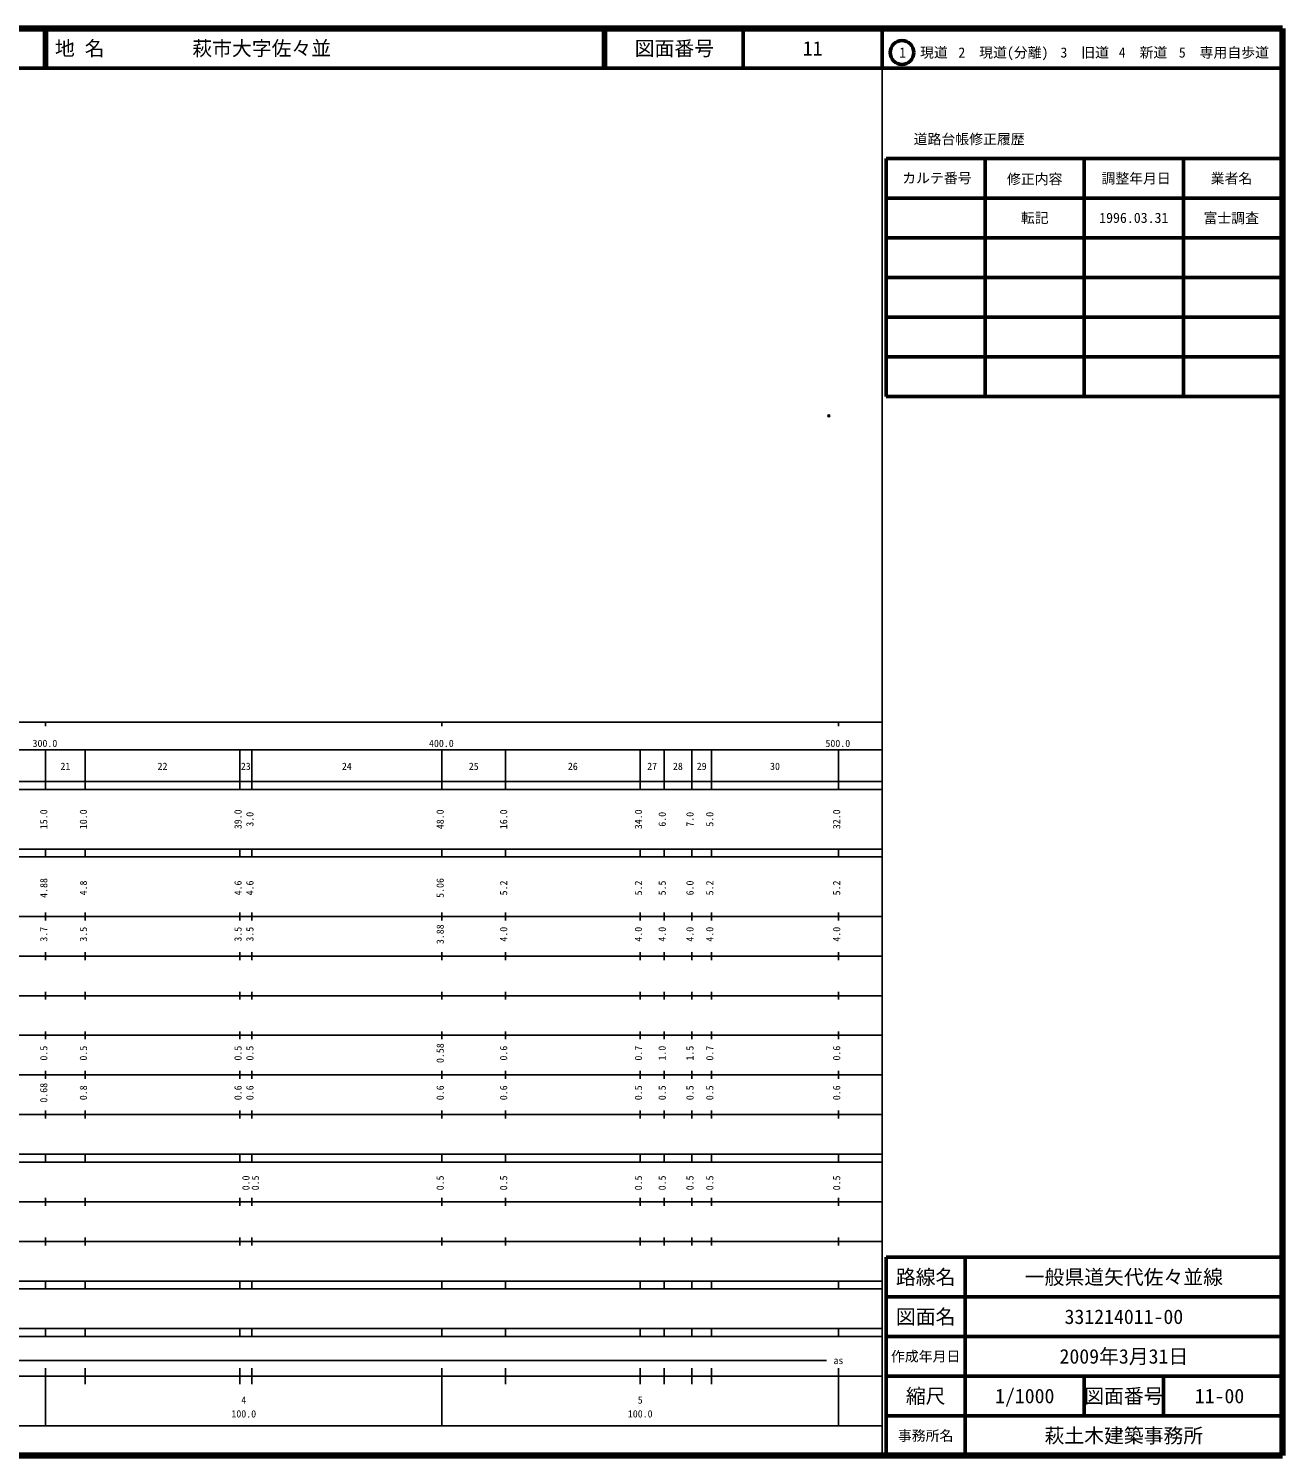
# Model space of a CAD drawing. Units: millimetres on the paper. Extents: x 40 to 680, y 20 to 380.
# Drawn here: x 363.7 to 680, y 20 to 380 of the extents above; entities that cross this region are included whole.
import ezdxf
from ezdxf.enums import TextEntityAlignment as Align

# ---------------------------------------------------------------- set-up
doc = ezdxf.new("R2010")
doc.units = ezdxf.units.MM
doc.header["$PDMODE"] = 32
doc.header["$PDSIZE"] = 0.5
doc.layers.add('M-OTRS', color=6, linetype='Continuous')
doc.layers.add('M-TTL-TXT', color=7, linetype='Continuous')
for name, color, linetype, lineweight in [('M-TTL', 2, 'Continuous', 140), ('M-TTL-BAND', 7, 'Continuous', 25), ('M-TTL-FRAM', 2, 'Continuous', 50), ('M-TTL-LINE', 7, 'Continuous', 50)]:
    doc.layers.add(name, color=color, linetype=linetype, lineweight=lineweight)
doc.styles.add('ＭＳ ゴシック', font='')
doc.styles.get('ＭＳ ゴシック').set_extended_font_data('MS Gothic')

msp = doc.modelspace()

# ---------------------------------------------------------------- linework, layer by layer
at = {"layer": 'M-OTRS'}
msp.add_point((565.609, 282.289), dxfattribs=at)
at = {"layer": 'M-TTL'}
for p, q in [((680, 380), (40, 380)), ((680, 20), (680, 380)), ((40, 20), (680, 20))]:
    msp.add_line(p, q, dxfattribs=at)
at = {"layer": 'M-TTL-BAND'}
for p, q in [((579, 20), (579, 370)), ((40, 205), (579, 205)), ((368, 205), (368, 204)), ((468, 205), (468, 204)), ((568, 205), (568, 204)), ((68, 198), (579, 198)), ((368, 188), (368, 198)), ((378, 188), (378, 198)), ((417, 188), (417, 198)), ((420, 188), (420, 198)), ((468, 188), (468, 198)), ((484, 188), (484, 198)), ((518, 188), (518, 198)), ((524, 188), (524, 198)), ((531, 188), (531, 198)), ((536, 188), (536, 198)), ((568, 188), (568, 198)), ((40, 190), (579, 190)), ((40, 188), (579, 188)), ((40, 173), (579, 173)), ((368, 171), (368, 173)), ((378, 171), (378, 173)), ((417, 171), (417, 173)), ((420, 171), (420, 173)), ((468, 171), (468, 173)), ((484, 171), (484, 173)), ((518, 171), (518, 173)), ((524, 171), (524, 173)), ((531, 171), (531, 173)), ((536, 171), (536, 173)), ((568, 171), (568, 173)), ((40, 171), (579, 171)), ((40, 156), (579, 156)), ((368, 155), (368, 157)), ((378, 155), (378, 157)), ((417, 155), (417, 157)), ((420, 155), (420, 157)), ((468, 155), (468, 157)), ((484, 155), (484, 157)), ((518, 155), (518, 157)), ((524, 155), (524, 157)), ((531, 155), (531, 157)), ((536, 155), (536, 157)), ((568, 155), (568, 157)), ((46, 146), (579, 146)), ((368, 145), (368, 147)), ((378, 145), (378, 147)), ((417, 145), (417, 147)), ((420, 145), (420, 147)), ((468, 145), (468, 147)), ((484, 145), (484, 147)), ((518, 145), (518, 147)), ((524, 145), (524, 147)), ((531, 145), (531, 147)), ((536, 145), (536, 147)), ((568, 145), (568, 147)), ((368, 135), (368, 137)), ((378, 135), (378, 137)), ((417, 135), (417, 137)), ((420, 135), (420, 137)), ((468, 135), (468, 137)), ((484, 135), (484, 137)), ((518, 135), (518, 137)), ((524, 135), (524, 137)), ((531, 135), (531, 137)), ((536, 135), (536, 137)), ((568, 135), (568, 137)), ((52, 136), (579, 136)), ((46, 126), (579, 126)), ((368, 125), (368, 127)), ((378, 125), (378, 127)), ((417, 125), (417, 127)), ((420, 125), (420, 127)), ((468, 125), (468, 127)), ((484, 125), (484, 127)), ((518, 125), (518, 127)), ((524, 125), (524, 127)), ((531, 125), (531, 127)), ((536, 125), (536, 127)), ((568, 125), (568, 127)), ((52, 116), (579, 116)), ((368, 115), (368, 117)), ((378, 115), (378, 117)), ((417, 115), (417, 117)), ((420, 115), (420, 117)), ((468, 115), (468, 117)), ((484, 115), (484, 117)), ((518, 115), (518, 117)), ((524, 115), (524, 117)), ((531, 115), (531, 117)), ((536, 115), (536, 117)), ((568, 115), (568, 117)), ((46, 106), (579, 106)), ((368, 105), (368, 107)), ((378, 105), (378, 107)), ((417, 105), (417, 107)), ((420, 105), (420, 107)), ((468, 105), (468, 107)), ((484, 105), (484, 107)), ((518, 105), (518, 107)), ((524, 105), (524, 107)), ((531, 105), (531, 107)), ((536, 105), (536, 107)), ((568, 105), (568, 107)), ((40, 96), (579, 96)), ((40, 94), (579, 94)), ((368, 94), (368, 96)), ((378, 94), (378, 96)), ((417, 94), (417, 96)), ((420, 94), (420, 96)), ((468, 94), (468, 96)), ((484, 94), (484, 96)), ((518, 94), (518, 96)), ((524, 94), (524, 96)), ((531, 94), (531, 96)), ((536, 94), (536, 96)), ((568, 94), (568, 96)), ((49, 84), (579, 84)), ((368, 83), (368, 85)), ((378, 83), (378, 85)), ((417, 83), (417, 85)), ((420, 83), (420, 85)), ((468, 83), (468, 85)), ((484, 83), (484, 85)), ((518, 83), (518, 85)), ((524, 83), (524, 85)), ((531, 83), (531, 85)), ((536, 83), (536, 85)), ((568, 83), (568, 85)), ((40, 74), (579, 74)), ((368, 73), (368, 75)), ((378, 73), (378, 75)), ((417, 73), (417, 75)), ((420, 73), (420, 75)), ((468, 73), (468, 75)), ((484, 73), (484, 75)), ((518, 73), (518, 75)), ((524, 73), (524, 75)), ((531, 73), (531, 75)), ((536, 73), (536, 75)), ((568, 73), (568, 75)), ((40, 64), (579, 64)), ((40, 62), (579, 62)), ((368, 62), (368, 64)), ((378, 62), (378, 64)), ((417, 62), (417, 64)), ((420, 62), (420, 64)), ((468, 62), (468, 64)), ((484, 62), (484, 64)), ((518, 62), (518, 64)), ((524, 62), (524, 64)), ((531, 62), (531, 64)), ((536, 62), (536, 64)), ((568, 62), (568, 64)), ((40, 52), (579, 52)), ((368, 50), (368, 52)), ((378, 50), (378, 52)), ((417, 50), (417, 52)), ((420, 50), (420, 52)), ((468, 50), (468, 52)), ((484, 50), (484, 52)), ((518, 50), (518, 52)), ((524, 50), (524, 52)), ((531, 50), (531, 52)), ((536, 50), (536, 52)), ((568, 50), (568, 52)), ((40, 50), (579, 50)), ((71, 44), (565, 44)), ((40, 40), (579, 40)), ((368, 27.5), (368, 42)), ((378, 38), (378, 42)), ((417, 38), (417, 42)), ((420, 38), (420, 42)), ((468, 27.5), (468, 42)), ((484, 38), (484, 42)), ((518, 38), (518, 42)), ((524, 38), (524, 42)), ((531, 38), (531, 42)), ((536, 38), (536, 42)), ((568, 27.5), (568, 42)), ((68, 27.5), (579, 27.5))]:
    msp.add_line(p, q, dxfattribs=at)
at = {"layer": 'M-TTL-FRAM'}
for p, q in [((580, 347.197), (580, 287.197)), ((580, 347.197), (680, 347.197)), ((580, 287.197), (680, 287.197)), ((680, 70), (580, 70)), ((580, 70), (580, 20))]:
    msp.add_line(p, q, dxfattribs=at)
at = {"layer": 'M-TTL-LINE'}
for p, q in [((367.75, 380), (367.75, 370)), ((368.25, 380), (368.25, 370)), ((508.747, 380), (508.747, 370)), ((509.247, 380), (509.247, 370)), ((543.997, 380), (543.997, 370)), ((579, 380), (579, 370)), ((40, 370), (680, 370)), ((605, 347.197), (605, 287.197)), ((630, 347.197), (630, 287.197)), ((655, 347.197), (655, 287.197)), ((580, 337.197), (680, 337.197)), ((580, 327.197), (680, 327.197)), ((580, 317.197), (680, 317.197)), ((580, 307.197), (680, 307.197)), ((580, 297.197), (680, 297.197)), ((600, 70), (600, 20)), ((680, 60), (580, 60)), ((680, 50), (580, 50)), ((680, 40), (580, 40)), ((630, 40), (630, 30)), ((650, 40), (650, 30)), ((680, 30), (580, 30))]:
    msp.add_line(p, q, dxfattribs=at)
msp.add_circle((584.031, 373.958), 3, dxfattribs=at)

# ---------------------------------------------------------------- texts
at = {"layer": 'M-TTL-BAND', "style": 'ＭＳ ゴシック'}
for s, p in [('300.0', (367.844, 198.195)), ('400.0', (467.844, 198.195)), ('500.0', (567.844, 198.195)), ('21', (373, 192.405)), ('22', (397.5, 192.405)), ('23', (418.5, 192.405)), ('24', (444, 192.405)), ('25', (476, 192.405)), ('26', (501, 192.405)), ('27', (521, 192.405)), ('28', (527.5, 192.405)), ('29', (533.5, 192.405)), ('30', (552, 192.405)), ('as', (568, 42.5)), ('4', (418, 32.523)), ('5', (518, 32.523)), ('100.0', (418, 29.033)), ('100.0', (518, 29.033))]:
    msp.add_text(s, height=1.833, dxfattribs=at).set_placement(p, align=Align.BOTTOM_CENTER)
for s, p in [('15.0', (369, 180.5)), ('10.0', (379, 180.5)), ('39.0', (418, 180.5)), ('3.0', (421, 180.5)), ('48.0', (469, 180.5)), ('16.0', (485, 180.5)), ('34.0', (519, 180.5)), ('6.0', (525, 180.5)), ('7.0', (532, 180.5)), ('5.0', (537, 180.5)), ('32.0', (569, 180.5)), ('4.88', (369, 163.174)), ('4.8', (379, 163.174)), ('4.6', (418, 163.174)), ('4.6', (421, 163.174)), ('5.06', (469, 163.174)), ('5.2', (485, 163.174)), ('5.2', (519, 163.174)), ('5.5', (525, 163.174)), ('6.0', (532, 163.174)), ('5.2', (537, 163.174)), ('5.2', (569, 163.174)), ('3.7', (369, 151.5)), ('3.5', (379, 151.5)), ('3.5', (418, 151.5)), ('3.5', (421, 151.5)), ('3.88', (469, 151.5)), ('4.0', (485, 151.5)), ('4.0', (519, 151.5)), ('4.0', (525, 151.5)), ('4.0', (532, 151.5)), ('4.0', (537, 151.5)), ('4.0', (569, 151.5)), ('0.5', (369, 121.5)), ('0.5', (379, 121.5)), ('0.5', (418, 121.5)), ('0.5', (421, 121.5)), ('0.58', (469, 121.5)), ('0.6', (485, 121.5)), ('0.7', (519, 121.5)), ('1.0', (525, 121.5)), ('1.5', (532, 121.5)), ('0.7', (537, 121.5)), ('0.6', (569, 121.5)), ('0.68', (369, 111.5)), ('0.8', (379, 111.5)), ('0.6', (418, 111.5)), ('0.6', (421, 111.5)), ('0.6', (469, 111.5)), ('0.6', (485, 111.5)), ('0.5', (519, 111.5)), ('0.5', (525, 111.5)), ('0.5', (532, 111.5)), ('0.5', (537, 111.5)), ('0.6', (569, 111.5)), ('0.0', (420, 88.764)), ('0.5', (422.37, 88.764)), ('0.5', (469, 88.764)), ('0.5', (485, 88.764)), ('0.5', (519, 88.764)), ('0.5', (525, 88.764)), ('0.5', (532, 88.764)), ('0.5', (537, 88.764)), ('0.5', (569, 88.764))]:
    msp.add_text(s, height=1.833, rotation=90, dxfattribs=at).set_placement(p, align=Align.BOTTOM_CENTER)
at = {"layer": 'M-TTL-TXT', "style": 'ＭＳ ゴシック'}
for s, p in [('地 名', (370.38, 375)), ('萩市大字佐々並', (405.024, 375))]:
    msp.add_text(s, height=3.666, dxfattribs=at).set_placement(p, align=Align.MIDDLE_LEFT)
for s, height, p in [('図面番号', 3.666, (526.622, 375)), ('11', 3.666, (561.497, 375)), ('1\u3000現道', 2.566, (589.448, 373.958)), ('2\u3000現道(分離)', 2.566, (609.619, 373.958)), ('3\u3000旧道', 2.566, (630.121, 373.958)), ('4\u3000新道', 2.566, (644.824, 373.958)), ('5\u3000専用自歩道', 2.566, (665.228, 373.958)), ('道路台帳修正履歴', 2.566, (600.968, 352.113)), ('カルテ番号', 2.566, (592.839, 342.277)), ('修正内容', 2.566, (617.509, 342.023)), ('調整年月日', 2.566, (643.089, 342.197)), ('業者名', 2.566, (667.134, 342.197)), ('転記', 2.566, (617.5, 332.245)), ('1996.03.31', 2.566, (642.5, 332.245)), ('富士調査', 2.566, (667.077, 332.189)), ('路線名', 3.666, (590, 65)), ('路線名', 3.666, (590, 65)), ('一般県道矢代佐々並線', 3.666, (640, 65)), ('図面名', 3.666, (590, 55)), ('図面名', 3.666, (590, 55)), ('331214011-00', 3.666, (640, 55)), ('2009年3月31日', 3.666, (640, 45)), ('作成年月日', 2.566, (590, 45)), ('作成年月日', 2.566, (590, 45)), ('縮尺', 3.666, (590, 35)), ('縮尺', 3.666, (590, 35)), ('1/1000', 3.666, (615, 35)), ('図面番号', 3.666, (640, 35)), ('図面番号', 3.666, (640, 35)), ('11-00', 3.666, (664.125, 35)), ('事務所名', 2.566, (590, 25)), ('事務所名', 2.566, (590, 25)), ('萩土木建築事務所', 3.666, (640, 25))]:
    msp.add_text(s, height=height, dxfattribs=at).set_placement(p, align=Align.MIDDLE_CENTER)

doc.saveas('drawing.dxf')
